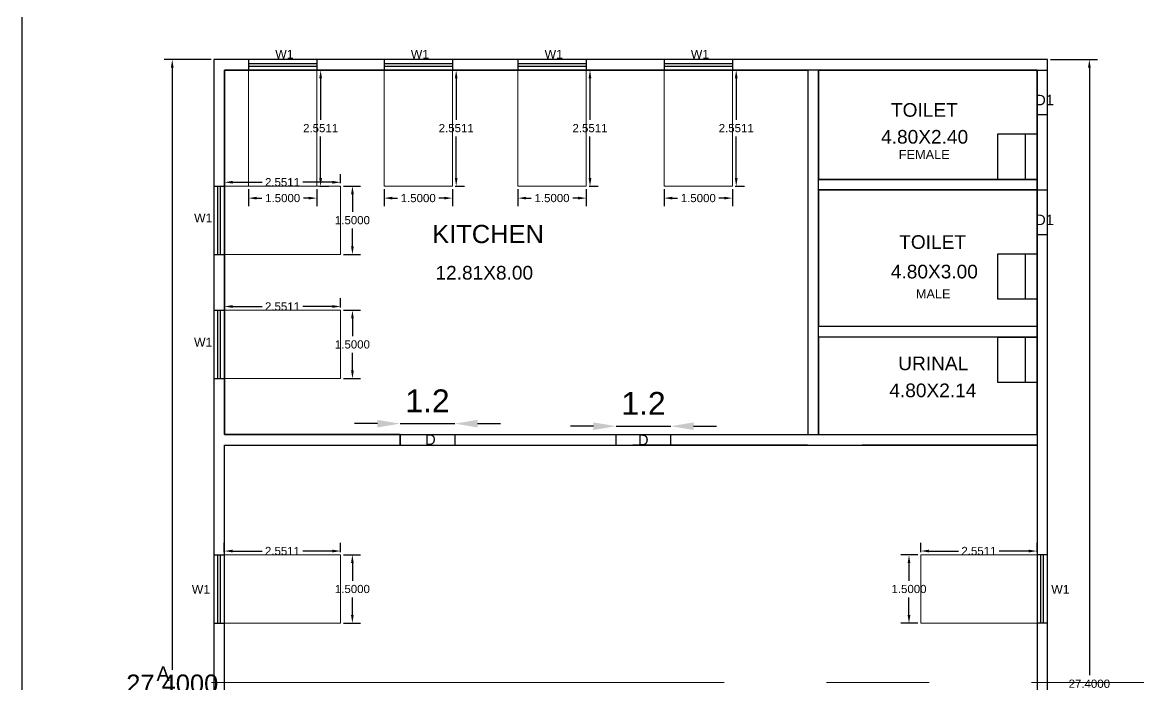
# Model space of a CAD drawing. Header units: metres. Extents: x 0 to 298, y 0 to 242.
# Drawn here: x 78.66 to 103.17, y 197.43 to 211.97 of the extents above; entities that cross this region are included whole.
import ezdxf
from ezdxf.enums import TextEntityAlignment as Align

# ---------------------------------------------------------------- set-up
doc = ezdxf.new("R2010")
doc.units = ezdxf.units.M
doc.linetypes.add('CENTER', pattern=[2, 1.25, -0.25, 0.25, -0.25])
for name, color, linetype in [('BLK_1_FLR_0_BLT_UP_AREA', 1, 'Continuous'), ('BLK_1_FLR_0_CARPET_AREA', 10, 'Continuous'), ('BLK_1_FLR_0_EXIT_WIDTH_DOOR', 2, 'Continuous'), ('BLK_1_FLR_0_REGULAR_ROOM_1', 117, 'Continuous'), ('BLK_1_FLR_0_REGULAR_ROOM_2', 117, 'Continuous'), ('BLK_1_FLR_0_WASH', 223, 'Continuous'), ('BLK_1_FLR_0_WATER_CLOSET', 1, 'Continuous')]:
    doc.layers.add(name, color=color, linetype=linetype)
for name, color, linetype, lineweight in [('BLK_1_FLR_0_ROOM_1_LIGHT_VENTILATION_1', 7, 'Continuous', 0), ('BLK_1_FLR_0_ROOM_2_LIGHT_VENTILATION_1', 7, 'Continuous', 0), ('BLK_1_FLR_0_URINAL', 7, 'Continuous', 0)]:
    doc.layers.add(name, color=color, linetype=linetype, lineweight=lineweight)
doc.styles.add('ai', font='arial.ttf')
doc.styles.get("Standard").update_dxf_attribs({"font": 'arial.ttf', "height": 0.5})
doc.styles.add('style1', font='BKANT.TTF', dxfattribs={"height": 1})
doc.dimstyles.new('ISO-25', dxfattribs={"dimtxt": 2.5, "dimasz": 2.5, "dimexe": 1.25, "dimexo": 0.625, "dimtad": 1, "dimtxsty": 'Standard', "dimcen": 2.5, "dimadec": 0, "dimazin": 0, "dimtfac": 1, "dimtmove": 0, "dimatfit": 3, "dimfxl": 0, "dimarcsym": 0})
doc.dimstyles.get("Standard").update_dxf_attribs({"dimtxt": 0.18, "dimasz": 0.18, "dimexe": 0.18, "dimexo": 0.0625, "dimgap": 0.09, "dimtad": 0, "dimtih": 1, "dimtoh": 1, "dimdec": 4, "dimzin": 0, "dimdsep": 46, "dimtxsty": 'Standard', "dimcen": 0.09, "dimadec": 0, "dimazin": 0, "dimtfac": 1, "dimtdec": 4, "dimtofl": 0, "dimtmove": 0, "dimatfit": 3, "dimfxl": 0, "dimtolj": 1, "dimtzin": 0, "dimarcsym": 0})

# ---------------------------------------------------------------- blocks, each defined once
blk = doc.blocks.new('*D49')
at = {"color": 0, "lineweight": -2, "ltscale": 25}
for p, q in [((82.806, 211.151), (81.775, 211.151)), ((81.955, 210.971), (81.955, 197.755)), ((81.955, 183.931), (81.955, 197.147)), ((82.806, 183.751), (81.775, 183.751))]:
    blk.add_line(p, q, dxfattribs=at)
at = {"color": 0, "ltscale": 25}
for points in [[(81.925, 210.971), (81.985, 210.971), (81.955, 211.151)], [(81.925, 183.931), (81.985, 183.931), (81.955, 183.751)]]:
    blk.add_solid(points, dxfattribs=at)
at = {"layer": 'DEFPOINTS', "color": 0, "ltscale": 25}
for p in [(81.955, 211.151), (82.868, 211.151), (82.868, 183.751)]:
    blk.add_point(p, dxfattribs=at)
at = {"color": 0, "ltscale": 25, "insert": (81.955, 197.451), "char_height": 0.4, "attachment_point": 5}
blk.add_mtext('\\A1;27.4000', dxfattribs=at)
blk = doc.blocks.new('*D52')
at = {"color": 0, "lineweight": -2, "ltscale": 25}
for p, q in [((101.231, 211.151), (102.267, 211.151)), ((102.087, 210.971), (102.087, 197.643)), ((102.087, 183.931), (102.087, 197.259)), ((101.231, 183.751), (102.267, 183.751))]:
    blk.add_line(p, q, dxfattribs=at)
at = {"color": 0, "ltscale": 25}
for points in [[(102.057, 210.971), (102.117, 210.971), (102.087, 211.151)], [(102.057, 183.931), (102.117, 183.931), (102.087, 183.751)]]:
    blk.add_solid(points, dxfattribs=at)
at = {"layer": 'DEFPOINTS', "color": 0, "ltscale": 25}
for p in [(101.168, 211.151), (102.087, 211.151), (101.168, 183.751)]:
    blk.add_point(p, dxfattribs=at)
at = {"color": 0, "ltscale": 25, "insert": (102.087, 197.451), "char_height": 0.18, "attachment_point": 5}
blk.add_mtext('\\A1;27.4000', dxfattribs=at)
blk = doc.blocks.new('*D68')
at = {"layer": 'BLK_1_FLR_0_ROOM_1_LIGHT_VENTILATION_1', "color": 0, "lineweight": -2, "ltscale": 25}
for p, q in [((83.099, 205.71), (83.099, 205.911)), ((85.65, 205.71), (85.65, 205.911)), ((83.279, 205.731), (83.927, 205.731)), ((85.47, 205.731), (84.823, 205.731))]:
    blk.add_line(p, q, dxfattribs=at)
at = {"layer": 'BLK_1_FLR_0_ROOM_1_LIGHT_VENTILATION_1', "color": 0, "ltscale": 25}
for points in [[(83.279, 205.761), (83.279, 205.701), (83.099, 205.731)], [(85.47, 205.761), (85.47, 205.701), (85.65, 205.731)]]:
    blk.add_solid(points, dxfattribs=at)
at = {"layer": 'DEFPOINTS', "color": 0, "ltscale": 25}
for p in [(83.099, 205.648), (85.65, 205.731), (85.65, 205.648)]:
    blk.add_point(p, dxfattribs=at)
at = {"layer": 'BLK_1_FLR_0_ROOM_1_LIGHT_VENTILATION_1', "color": 0, "ltscale": 25, "insert": (84.375, 205.731), "char_height": 0.18, "attachment_point": 5}
blk.add_mtext('\\A1;2.5511', dxfattribs=at)
blk = doc.blocks.new('*D69')
at = {"layer": 'BLK_1_FLR_0_ROOM_1_LIGHT_VENTILATION_1', "color": 0, "lineweight": -2, "ltscale": 25}
for p, q in [((85.713, 205.648), (86.09, 205.648)), ((85.91, 205.468), (85.91, 205.08)), ((85.91, 204.328), (85.91, 204.716)), ((85.713, 204.148), (86.09, 204.148))]:
    blk.add_line(p, q, dxfattribs=at)
at = {"layer": 'BLK_1_FLR_0_ROOM_1_LIGHT_VENTILATION_1', "color": 0, "ltscale": 25}
for points in [[(85.88, 205.468), (85.94, 205.468), (85.91, 205.648)], [(85.88, 204.328), (85.94, 204.328), (85.91, 204.148)]]:
    blk.add_solid(points, dxfattribs=at)
at = {"layer": 'DEFPOINTS', "color": 0, "ltscale": 25}
for p in [(85.65, 205.648), (85.65, 204.148), (85.91, 204.148)]:
    blk.add_point(p, dxfattribs=at)
at = {"layer": 'BLK_1_FLR_0_ROOM_1_LIGHT_VENTILATION_1', "color": 0, "ltscale": 25, "insert": (85.91, 204.898), "char_height": 0.18, "attachment_point": 5}
blk.add_mtext('\\A1;1.5000', dxfattribs=at)
blk = doc.blocks.new('*D70')
at = {"layer": 'BLK_1_FLR_0_ROOM_1_LIGHT_VENTILATION_1', "color": 0, "lineweight": -2, "ltscale": 25}
for p, q in [((83.1, 208.437), (83.1, 208.638)), ((85.651, 208.437), (85.651, 208.638)), ((83.28, 208.458), (83.928, 208.458)), ((85.471, 208.458), (84.823, 208.458))]:
    blk.add_line(p, q, dxfattribs=at)
at = {"layer": 'BLK_1_FLR_0_ROOM_1_LIGHT_VENTILATION_1', "color": 0, "ltscale": 25}
for points in [[(83.28, 208.488), (83.28, 208.428), (83.1, 208.458)], [(85.471, 208.488), (85.471, 208.428), (85.651, 208.458)]]:
    blk.add_solid(points, dxfattribs=at)
at = {"layer": 'DEFPOINTS', "color": 0, "ltscale": 25}
for p in [(83.1, 208.375), (85.651, 208.458), (85.651, 208.375)]:
    blk.add_point(p, dxfattribs=at)
at = {"layer": 'BLK_1_FLR_0_ROOM_1_LIGHT_VENTILATION_1', "color": 0, "ltscale": 25, "insert": (84.375, 208.458), "char_height": 0.18, "attachment_point": 5}
blk.add_mtext('\\A1;2.5511', dxfattribs=at)
blk = doc.blocks.new('*D71')
at = {"layer": 'BLK_1_FLR_0_ROOM_1_LIGHT_VENTILATION_1', "color": 0, "lineweight": -2, "ltscale": 25}
for p, q in [((85.714, 208.375), (86.09, 208.375)), ((85.91, 208.195), (85.91, 207.807)), ((85.91, 207.055), (85.91, 207.443)), ((85.714, 206.875), (86.09, 206.875))]:
    blk.add_line(p, q, dxfattribs=at)
at = {"layer": 'BLK_1_FLR_0_ROOM_1_LIGHT_VENTILATION_1', "color": 0, "ltscale": 25}
for points in [[(85.88, 208.195), (85.94, 208.195), (85.91, 208.375)], [(85.88, 207.055), (85.94, 207.055), (85.91, 206.875)]]:
    blk.add_solid(points, dxfattribs=at)
at = {"layer": 'DEFPOINTS', "color": 0, "ltscale": 25}
for p in [(85.651, 208.375), (85.651, 206.875), (85.91, 206.875)]:
    blk.add_point(p, dxfattribs=at)
at = {"layer": 'BLK_1_FLR_0_ROOM_1_LIGHT_VENTILATION_1', "color": 0, "ltscale": 25, "insert": (85.91, 207.625), "char_height": 0.18, "attachment_point": 5}
blk.add_mtext('\\A1;1.5000', dxfattribs=at)
blk = doc.blocks.new('*D72')
at = {"layer": 'BLK_1_FLR_0_ROOM_1_LIGHT_VENTILATION_1', "color": 0, "lineweight": -2, "ltscale": 25}
for p, q in [((85.191, 210.92), (85.392, 210.92)), ((85.212, 210.74), (85.212, 209.827)), ((85.212, 208.549), (85.212, 209.463)), ((85.191, 208.369), (85.392, 208.369))]:
    blk.add_line(p, q, dxfattribs=at)
at = {"layer": 'BLK_1_FLR_0_ROOM_1_LIGHT_VENTILATION_1', "color": 0, "ltscale": 25}
for points in [[(85.182, 210.74), (85.242, 210.74), (85.212, 210.92)], [(85.182, 208.549), (85.242, 208.549), (85.212, 208.369)]]:
    blk.add_solid(points, dxfattribs=at)
at = {"layer": 'DEFPOINTS', "color": 0, "ltscale": 25}
for p in [(85.129, 210.92), (85.129, 208.369), (85.212, 208.369)]:
    blk.add_point(p, dxfattribs=at)
at = {"layer": 'BLK_1_FLR_0_ROOM_1_LIGHT_VENTILATION_1', "color": 0, "ltscale": 25, "insert": (85.212, 209.645), "char_height": 0.18, "attachment_point": 5}
blk.add_mtext('\\A1;2.5511', dxfattribs=at)
blk = doc.blocks.new('*D73')
at = {"layer": 'BLK_1_FLR_0_ROOM_1_LIGHT_VENTILATION_1', "color": 0, "lineweight": -2, "ltscale": 25}
for p, q in [((83.629, 208.307), (83.629, 207.93)), ((85.129, 208.307), (85.129, 207.93)), ((83.809, 208.11), (83.924, 208.11)), ((84.949, 208.11), (84.834, 208.11))]:
    blk.add_line(p, q, dxfattribs=at)
at = {"layer": 'BLK_1_FLR_0_ROOM_1_LIGHT_VENTILATION_1', "color": 0, "ltscale": 25}
for points in [[(83.809, 208.14), (83.809, 208.08), (83.629, 208.11)], [(84.949, 208.14), (84.949, 208.08), (85.129, 208.11)]]:
    blk.add_solid(points, dxfattribs=at)
at = {"layer": 'DEFPOINTS', "color": 0, "ltscale": 25}
for p in [(83.629, 208.369), (85.129, 208.369), (83.629, 208.11)]:
    blk.add_point(p, dxfattribs=at)
at = {"layer": 'BLK_1_FLR_0_ROOM_1_LIGHT_VENTILATION_1', "color": 0, "ltscale": 25, "insert": (84.379, 208.11), "char_height": 0.18, "attachment_point": 5}
blk.add_mtext('\\A1;1.5000', dxfattribs=at)
blk = doc.blocks.new('*D74')
at = {"layer": 'BLK_1_FLR_0_ROOM_1_LIGHT_VENTILATION_1', "color": 0, "lineweight": -2, "ltscale": 25}
for p, q in [((88.167, 210.92), (88.368, 210.92)), ((88.188, 210.74), (88.188, 209.827)), ((88.188, 208.549), (88.188, 209.463)), ((88.167, 208.369), (88.368, 208.369))]:
    blk.add_line(p, q, dxfattribs=at)
at = {"layer": 'BLK_1_FLR_0_ROOM_1_LIGHT_VENTILATION_1', "color": 0, "ltscale": 25}
for points in [[(88.158, 210.74), (88.218, 210.74), (88.188, 210.92)], [(88.158, 208.549), (88.218, 208.549), (88.188, 208.369)]]:
    blk.add_solid(points, dxfattribs=at)
at = {"layer": 'DEFPOINTS', "color": 0, "ltscale": 25}
for p in [(88.104, 210.92), (88.104, 208.369), (88.188, 208.369)]:
    blk.add_point(p, dxfattribs=at)
at = {"layer": 'BLK_1_FLR_0_ROOM_1_LIGHT_VENTILATION_1', "color": 0, "ltscale": 25, "insert": (88.188, 209.645), "char_height": 0.18, "attachment_point": 5}
blk.add_mtext('\\A1;2.5511', dxfattribs=at)
blk = doc.blocks.new('*D75')
at = {"layer": 'BLK_1_FLR_0_ROOM_1_LIGHT_VENTILATION_1', "color": 0, "lineweight": -2, "ltscale": 25}
for p, q in [((86.604, 208.307), (86.604, 207.93)), ((88.104, 208.307), (88.104, 207.93)), ((86.784, 208.11), (86.9, 208.11)), ((87.924, 208.11), (87.809, 208.11))]:
    blk.add_line(p, q, dxfattribs=at)
at = {"layer": 'BLK_1_FLR_0_ROOM_1_LIGHT_VENTILATION_1', "color": 0, "ltscale": 25}
for points in [[(86.784, 208.14), (86.784, 208.08), (86.604, 208.11)], [(87.924, 208.14), (87.924, 208.08), (88.104, 208.11)]]:
    blk.add_solid(points, dxfattribs=at)
at = {"layer": 'DEFPOINTS', "color": 0, "ltscale": 25}
for p in [(86.604, 208.369), (88.104, 208.369), (86.604, 208.11)]:
    blk.add_point(p, dxfattribs=at)
at = {"layer": 'BLK_1_FLR_0_ROOM_1_LIGHT_VENTILATION_1', "color": 0, "ltscale": 25, "insert": (87.354, 208.11), "char_height": 0.18, "attachment_point": 5}
blk.add_mtext('\\A1;1.5000', dxfattribs=at)
blk = doc.blocks.new('*D76')
at = {"layer": 'BLK_1_FLR_0_ROOM_1_LIGHT_VENTILATION_1', "color": 0, "lineweight": -2, "ltscale": 25}
for p, q in [((91.104, 210.92), (91.305, 210.92)), ((91.125, 210.74), (91.125, 209.827)), ((91.125, 208.549), (91.125, 209.463)), ((91.104, 208.369), (91.305, 208.369))]:
    blk.add_line(p, q, dxfattribs=at)
at = {"layer": 'BLK_1_FLR_0_ROOM_1_LIGHT_VENTILATION_1', "color": 0, "ltscale": 25}
for points in [[(91.095, 210.74), (91.155, 210.74), (91.125, 210.92)], [(91.095, 208.549), (91.155, 208.549), (91.125, 208.369)]]:
    blk.add_solid(points, dxfattribs=at)
at = {"layer": 'DEFPOINTS', "color": 0, "ltscale": 25}
for p in [(91.042, 210.92), (91.042, 208.369), (91.125, 208.369)]:
    blk.add_point(p, dxfattribs=at)
at = {"layer": 'BLK_1_FLR_0_ROOM_1_LIGHT_VENTILATION_1', "color": 0, "ltscale": 25, "insert": (91.125, 209.645), "char_height": 0.18, "attachment_point": 5}
blk.add_mtext('\\A1;2.5511', dxfattribs=at)
blk = doc.blocks.new('*D77')
at = {"layer": 'BLK_1_FLR_0_ROOM_1_LIGHT_VENTILATION_1', "color": 0, "lineweight": -2, "ltscale": 25}
for p, q in [((89.542, 208.307), (89.542, 207.93)), ((91.042, 208.307), (91.042, 207.93)), ((89.722, 208.11), (89.837, 208.11)), ((90.862, 208.11), (90.747, 208.11))]:
    blk.add_line(p, q, dxfattribs=at)
at = {"layer": 'BLK_1_FLR_0_ROOM_1_LIGHT_VENTILATION_1', "color": 0, "ltscale": 25}
for points in [[(89.722, 208.14), (89.722, 208.08), (89.542, 208.11)], [(90.862, 208.14), (90.862, 208.08), (91.042, 208.11)]]:
    blk.add_solid(points, dxfattribs=at)
at = {"layer": 'DEFPOINTS', "color": 0, "ltscale": 25}
for p in [(89.542, 208.369), (91.042, 208.369), (89.542, 208.11)]:
    blk.add_point(p, dxfattribs=at)
at = {"layer": 'BLK_1_FLR_0_ROOM_1_LIGHT_VENTILATION_1', "color": 0, "ltscale": 25, "insert": (90.292, 208.11), "char_height": 0.18, "attachment_point": 5}
blk.add_mtext('\\A1;1.5000', dxfattribs=at)
blk = doc.blocks.new('*D78')
at = {"layer": 'BLK_1_FLR_0_ROOM_1_LIGHT_VENTILATION_1', "color": 0, "lineweight": -2, "ltscale": 25}
for p, q in [((94.314, 210.92), (94.515, 210.92)), ((94.335, 210.74), (94.335, 209.827)), ((94.335, 208.549), (94.335, 209.463)), ((94.314, 208.369), (94.515, 208.369))]:
    blk.add_line(p, q, dxfattribs=at)
at = {"layer": 'BLK_1_FLR_0_ROOM_1_LIGHT_VENTILATION_1', "color": 0, "ltscale": 25}
for points in [[(94.305, 210.74), (94.365, 210.74), (94.335, 210.92)], [(94.305, 208.549), (94.365, 208.549), (94.335, 208.369)]]:
    blk.add_solid(points, dxfattribs=at)
at = {"layer": 'DEFPOINTS', "color": 0, "ltscale": 25}
for p in [(94.252, 210.92), (94.252, 208.369), (94.335, 208.369)]:
    blk.add_point(p, dxfattribs=at)
at = {"layer": 'BLK_1_FLR_0_ROOM_1_LIGHT_VENTILATION_1', "color": 0, "ltscale": 25, "insert": (94.335, 209.645), "char_height": 0.18, "attachment_point": 5}
blk.add_mtext('\\A1;2.5511', dxfattribs=at)
blk = doc.blocks.new('*D79')
at = {"layer": 'BLK_1_FLR_0_ROOM_1_LIGHT_VENTILATION_1', "color": 0, "lineweight": -2, "ltscale": 25}
for p, q in [((92.752, 208.307), (92.752, 207.93)), ((94.252, 208.307), (94.252, 207.93)), ((92.932, 208.11), (93.047, 208.11)), ((94.072, 208.11), (93.957, 208.11))]:
    blk.add_line(p, q, dxfattribs=at)
at = {"layer": 'BLK_1_FLR_0_ROOM_1_LIGHT_VENTILATION_1', "color": 0, "ltscale": 25}
for points in [[(92.932, 208.14), (92.932, 208.08), (92.752, 208.11)], [(94.072, 208.14), (94.072, 208.08), (94.252, 208.11)]]:
    blk.add_solid(points, dxfattribs=at)
at = {"layer": 'DEFPOINTS', "color": 0, "ltscale": 25}
for p in [(92.752, 208.369), (94.252, 208.369), (92.752, 208.11)]:
    blk.add_point(p, dxfattribs=at)
at = {"layer": 'BLK_1_FLR_0_ROOM_1_LIGHT_VENTILATION_1', "color": 0, "ltscale": 25, "insert": (93.502, 208.11), "char_height": 0.18, "attachment_point": 5}
blk.add_mtext('\\A1;1.5000', dxfattribs=at)
blk = doc.blocks.new('*D80')
at = {"layer": 'BLK_1_FLR_0_ROOM_2_LIGHT_VENTILATION_1', "color": 0, "lineweight": -2, "ltscale": 25}
for p, q in [((83.098, 200.343), (83.098, 200.544)), ((85.65, 200.343), (85.65, 200.544)), ((83.278, 200.364), (83.926, 200.364)), ((85.47, 200.364), (84.822, 200.364))]:
    blk.add_line(p, q, dxfattribs=at)
at = {"layer": 'BLK_1_FLR_0_ROOM_2_LIGHT_VENTILATION_1', "color": 0, "ltscale": 25}
for points in [[(83.278, 200.394), (83.278, 200.334), (83.098, 200.364)], [(85.47, 200.394), (85.47, 200.334), (85.65, 200.364)]]:
    blk.add_solid(points, dxfattribs=at)
at = {"layer": 'DEFPOINTS', "color": 0, "ltscale": 25}
for p in [(83.098, 200.28), (85.65, 200.364), (85.65, 200.28)]:
    blk.add_point(p, dxfattribs=at)
at = {"layer": 'BLK_1_FLR_0_ROOM_2_LIGHT_VENTILATION_1', "color": 0, "ltscale": 25, "insert": (84.374, 200.364), "char_height": 0.18, "attachment_point": 5}
blk.add_mtext('\\A1;2.5511', dxfattribs=at)
blk = doc.blocks.new('*D81')
at = {"layer": 'BLK_1_FLR_0_ROOM_2_LIGHT_VENTILATION_1', "color": 0, "lineweight": -2, "ltscale": 25}
for p, q in [((85.712, 200.28), (86.089, 200.28)), ((85.909, 200.1), (85.909, 199.712)), ((85.909, 198.96), (85.909, 199.348)), ((85.712, 198.78), (86.089, 198.78))]:
    blk.add_line(p, q, dxfattribs=at)
at = {"layer": 'BLK_1_FLR_0_ROOM_2_LIGHT_VENTILATION_1', "color": 0, "ltscale": 25}
for points in [[(85.879, 200.1), (85.939, 200.1), (85.909, 200.28)], [(85.879, 198.96), (85.939, 198.96), (85.909, 198.78)]]:
    blk.add_solid(points, dxfattribs=at)
at = {"layer": 'DEFPOINTS', "color": 0, "ltscale": 25}
for p in [(85.65, 200.28), (85.65, 198.78), (85.909, 198.78)]:
    blk.add_point(p, dxfattribs=at)
at = {"layer": 'BLK_1_FLR_0_ROOM_2_LIGHT_VENTILATION_1', "color": 0, "ltscale": 25, "insert": (85.909, 199.53), "char_height": 0.18, "attachment_point": 5}
blk.add_mtext('\\A1;1.5000', dxfattribs=at)
blk = doc.blocks.new('*D88')
at = {"layer": 'BLK_1_FLR_0_ROOM_2_LIGHT_VENTILATION_1', "color": 0, "lineweight": -2, "ltscale": 25}
for p, q in [((98.387, 200.343), (98.387, 200.544)), ((100.938, 200.343), (100.938, 200.544)), ((98.567, 200.364), (99.215, 200.364)), ((100.758, 200.364), (100.111, 200.364))]:
    blk.add_line(p, q, dxfattribs=at)
at = {"layer": 'BLK_1_FLR_0_ROOM_2_LIGHT_VENTILATION_1', "color": 0, "ltscale": 25}
for points in [[(98.567, 200.394), (98.567, 200.334), (98.387, 200.364)], [(100.758, 200.394), (100.758, 200.334), (100.938, 200.364)]]:
    blk.add_solid(points, dxfattribs=at)
at = {"layer": 'DEFPOINTS', "color": 0, "ltscale": 25}
for p in [(98.387, 200.364), (98.387, 200.28), (100.938, 200.28)]:
    blk.add_point(p, dxfattribs=at)
at = {"layer": 'BLK_1_FLR_0_ROOM_2_LIGHT_VENTILATION_1', "color": 0, "ltscale": 25, "insert": (99.663, 200.364), "char_height": 0.18, "attachment_point": 5}
blk.add_mtext('\\A1;2.5511', dxfattribs=at)
blk = doc.blocks.new('*D89')
at = {"layer": 'BLK_1_FLR_0_ROOM_2_LIGHT_VENTILATION_1', "color": 0, "lineweight": -2, "ltscale": 25}
for p, q in [((98.325, 200.28), (97.948, 200.28)), ((98.128, 200.1), (98.128, 199.712)), ((98.128, 198.96), (98.128, 199.348)), ((98.325, 198.78), (97.948, 198.78))]:
    blk.add_line(p, q, dxfattribs=at)
at = {"layer": 'BLK_1_FLR_0_ROOM_2_LIGHT_VENTILATION_1', "color": 0, "ltscale": 25}
for points in [[(98.098, 200.1), (98.158, 200.1), (98.128, 200.28)], [(98.098, 198.96), (98.158, 198.96), (98.128, 198.78)]]:
    blk.add_solid(points, dxfattribs=at)
at = {"layer": 'DEFPOINTS', "color": 0, "ltscale": 25}
for p in [(98.387, 200.28), (98.128, 198.78), (98.387, 198.78)]:
    blk.add_point(p, dxfattribs=at)
at = {"layer": 'BLK_1_FLR_0_ROOM_2_LIGHT_VENTILATION_1', "color": 0, "ltscale": 25, "insert": (98.128, 199.53), "char_height": 0.18, "attachment_point": 5}
blk.add_mtext('\\A1;1.5000', dxfattribs=at)
blk = doc.blocks.new('*D139')
at = {"layer": 'BLK_1_FLR_0_EXIT_WIDTH_DOOR', "color": 2, "lineweight": -2}
for p, q in [((86.458, 203.16), (85.958, 203.16)), ((86.958, 203.16), (88.158, 203.16)), ((88.658, 203.16), (89.158, 203.16))]:
    blk.add_line(p, q, dxfattribs=at)
at = {"layer": 'BLK_1_FLR_0_EXIT_WIDTH_DOOR', "color": 2}
for points in [[(86.458, 203.244), (86.458, 203.077), (86.958, 203.16)], [(88.658, 203.244), (88.658, 203.077), (88.158, 203.16)]]:
    blk.add_solid(points, dxfattribs=at)
at = {"layer": 'DEFPOINTS', "color": 0}
for p in [(88.158, 203.16), (86.958, 202.921), (88.158, 202.921)]:
    blk.add_point(p, dxfattribs=at)
at = {"layer": 'BLK_1_FLR_0_EXIT_WIDTH_DOOR', "color": 2, "insert": (87.558, 203.661), "char_height": 0.5, "attachment_point": 5}
blk.add_mtext('1.2', dxfattribs=at)
blk = doc.blocks.new('*D140')
at = {"layer": 'BLK_1_FLR_0_EXIT_WIDTH_DOOR', "color": 2, "lineweight": -2}
for p, q in [((91.2, 203.104), (90.7, 203.104)), ((91.7, 203.104), (92.9, 203.104)), ((93.4, 203.104), (93.9, 203.104))]:
    blk.add_line(p, q, dxfattribs=at)
at = {"layer": 'BLK_1_FLR_0_EXIT_WIDTH_DOOR', "color": 2}
for points in [[(91.2, 203.187), (91.2, 203.02), (91.7, 203.104)], [(93.4, 203.187), (93.4, 203.02), (92.9, 203.104)]]:
    blk.add_solid(points, dxfattribs=at)
at = {"layer": 'DEFPOINTS', "color": 0}
for p in [(91.7, 202.921), (92.9, 203.104), (92.9, 202.921)]:
    blk.add_point(p, dxfattribs=at)
at = {"layer": 'BLK_1_FLR_0_EXIT_WIDTH_DOOR', "color": 2, "insert": (92.3, 203.605), "char_height": 0.5, "attachment_point": 5}
blk.add_mtext('1.2', dxfattribs=at)

msp = doc.modelspace()

# ---------------------------------------------------------------- linework, layer by layer
for p, q in [((78.66366, 176.03468), (78.66366, 232.92204)), ((83.62879, 211.15112), (83.62879, 210.92112)), ((83.62879, 211.06167), (85.12879, 211.06167)), ((83.62879, 211.00468), (85.12879, 211.00468)), ((85.12879, 211.15041), (85.12879, 210.92041)), ((86.60444, 211.15112), (86.60444, 210.92112)), ((86.60444, 211.06167), (88.10444, 211.06167)), ((86.60444, 211.00468), (88.10444, 211.00468)), ((88.10444, 211.15041), (88.10444, 210.92041)), ((89.54198, 211.15112), (89.54198, 210.92112)), ((89.54198, 211.06167), (91.04198, 211.06167)), ((89.54198, 211.00468), (91.04198, 211.00468)), ((91.04198, 211.15041), (91.04198, 210.92041)), ((92.75165, 211.15112), (92.75165, 210.92112)), ((92.75165, 211.06167), (94.25165, 211.06167)), ((92.75165, 211.00468), (94.25165, 211.00468)), ((94.25165, 211.15041), (94.25165, 210.92041)), ((82.86991, 208.37484), (83.09991, 208.37484)), ((82.95865, 206.87484), (82.95865, 208.37484)), ((83.01564, 206.87484), (83.01564, 208.37484)), ((82.8692, 206.87484), (83.0992, 206.87484)), ((82.8692, 205.64798), (83.0992, 205.64798)), ((82.95793, 204.14798), (82.95793, 205.64798)), ((83.01492, 204.14798), (83.01492, 205.64798)), ((82.86848, 204.14798), (83.09848, 204.14798)), ((82.86848, 200.28037), (83.09848, 200.28037)), ((82.86848, 200.28037), (83.09848, 200.28037)), ((82.95793, 198.78037), (82.95793, 200.28037)), ((82.95793, 198.78037), (82.95793, 200.28037)), ((83.01492, 198.78037), (83.01492, 200.28037)), ((83.01492, 198.78037), (83.01492, 200.28037)), ((101.16848, 200.28037), (100.93848, 200.28037)), ((101.16848, 200.28037), (100.93848, 200.28037)), ((101.02204, 198.78037), (101.02204, 200.28037)), ((101.02204, 198.78037), (101.02204, 200.28037)), ((101.07903, 198.78037), (101.07903, 200.28037)), ((101.07903, 198.78037), (101.07903, 200.28037)), ((82.86848, 198.78037), (83.09848, 198.78037)), ((82.86848, 198.78037), (83.09848, 198.78037)), ((101.16848, 198.78037), (100.93848, 198.78037)), ((101.16848, 198.78037), (100.93848, 198.78037))]:
    msp.add_line(p, q)
at = {"color": 1, "ltscale": 25}
for p, q in [((95.90848, 210.92112), (95.90848, 208.52112)), ((96.13848, 210.92112), (96.13848, 208.52112)), ((95.90848, 208.52112), (95.90848, 208.29112)), ((100.93848, 208.52112), (96.13848, 208.52112)), ((95.90848, 208.29112), (95.90848, 205.06112)), ((100.93848, 208.29112), (96.13848, 208.29112)), ((96.13848, 208.27436), (96.13848, 205.29112)), ((100.93848, 205.29112), (96.13848, 205.29112)), ((95.90848, 205.06112), (95.90848, 202.92112)), ((100.93848, 205.06112), (96.13848, 205.06112)), ((96.13848, 205.06112), (96.13848, 202.92112)), ((83.09848, 202.92112), (86.95848, 202.92112)), ((86.95848, 202.92112), (86.95848, 202.69112)), ((88.15848, 202.92112), (95.90222, 202.92112)), ((88.15848, 202.92112), (88.15848, 202.69112)), ((91.69978, 202.69112), (91.69978, 202.92112)), ((92.89978, 202.69112), (92.89978, 202.92112)), ((97.10222, 202.92112), (100.93848, 202.92112)), ((83.09848, 202.69112), (86.95848, 202.69112)), ((88.15848, 202.69112), (95.90222, 202.69112)), ((92.01848, 202.69112), (95.90222, 202.69112)), ((95.90222, 202.69112), (92.06596, 202.69112)), ((100.93848, 202.69112), (97.10222, 202.69112))]:
    msp.add_line(p, q, dxfattribs=at)
at = {"color": 81}
for p, q in [((100.93848, 210.92112), (101.16848, 210.92112)), ((100.93848, 209.9436), (101.16848, 209.9436)), ((100.93848, 208.29112), (101.16848, 208.29112)), ((100.93848, 207.3136), (101.16848, 207.3136))]:
    msp.add_line(p, q, dxfattribs=at)
at = {"color": 0, "ltscale": 25}
for p, q in [((96.13848, 208.29112), (96.13848, 208.29112)), ((97.10222, 202.69112), (100.93848, 202.69112)), ((97.10222, 202.69112), (100.93848, 202.69112))]:
    msp.add_line(p, q, dxfattribs=at)
at = {"linetype": 'CENTER', "lineweight": 0, "ltscale": 9}
msp.add_line((112.06984, 197.48168), (81.1082, 197.48168), dxfattribs=at)
at = {"layer": 'BLK_1_FLR_0_BLT_UP_AREA', "color": 8}
msp.add_lwpolyline([(101.16848, 183.75112), (101.16848, 211.15112), (82.86848, 211.15112), (82.86848, 183.75112)], close=True, dxfattribs=at)
at = {"layer": 'BLK_1_FLR_0_CARPET_AREA', "color": 8, "ltscale": 25}
msp.add_lwpolyline([(83.09848, 183.98112), (83.09848, 188.16112), (90.81848, 188.16112), (90.81848, 188.39112), (83.09848, 188.39112), (83.09848, 202.69112), (86.95848, 202.69112), (86.95848, 202.92112), (83.09848, 202.92112), (83.09848, 210.92112), (95.90848, 210.92112), (95.90848, 202.92112), (96.13848, 202.92112), (96.13848, 205.06112), (96.13848, 210.92112), (100.93848, 210.92112), (100.93848, 188.39112), (93.21848, 188.39112), (93.21848, 188.16112), (100.93848, 188.16112), (100.93848, 183.98112)], close=True, dxfattribs=at)
at = {"layer": 'BLK_1_FLR_0_REGULAR_ROOM_1', "color": 4, "ltscale": 25}
msp.add_lwpolyline([(83.09848, 202.92112), (100.93848, 202.92112), (100.93848, 210.92112), (83.09848, 210.92112)], close=True, dxfattribs=at)
at = {"layer": 'BLK_1_FLR_0_REGULAR_ROOM_2', "color": 2}
msp.add_lwpolyline([(83.09848, 202.69112), (100.93848, 202.69112), (100.93848, 188.39112), (83.09848, 188.39112)], close=True, dxfattribs=at)
at = {"layer": 'BLK_1_FLR_0_ROOM_1_LIGHT_VENTILATION_1', "color": 232, "ltscale": 25}
for points in [[(85.12879, 210.92041), (85.12879, 208.36931), (83.62879, 208.36931), (83.62879, 210.92041)], [(88.10444, 210.92041), (88.10444, 208.36931), (86.60444, 208.36931), (86.60444, 210.92041)], [(91.04198, 210.92041), (91.04198, 208.36931), (89.54198, 208.36931), (89.54198, 210.92041)], [(94.25165, 210.92041), (94.25165, 208.36931), (92.75165, 208.36931), (92.75165, 210.92041)], [(83.09991, 208.37484), (85.65101, 208.37484), (85.65101, 206.87484), (83.09991, 206.87484)], [(83.0992, 205.64798), (85.65029, 205.64798), (85.65029, 204.14798), (83.0992, 204.14798)]]:
    msp.add_lwpolyline(points, close=True, dxfattribs=at)
at = {"layer": 'BLK_1_FLR_0_ROOM_2_LIGHT_VENTILATION_1', "color": 232, "ltscale": 25}
for points in [[(83.09848, 200.28037), (85.64957, 200.28037), (85.64957, 198.78037), (83.09848, 198.78037)], [(100.93848, 200.28037), (98.38739, 200.28037), (98.38739, 198.78037), (100.93848, 198.78037)]]:
    msp.add_lwpolyline(points, close=True, dxfattribs=at)
at = {"layer": 'BLK_1_FLR_0_URINAL', "color": 235, "ltscale": 25}
msp.add_lwpolyline([(96.13848, 205.06112), (100.93848, 205.06112), (100.93848, 202.92112), (96.13848, 202.92112)], close=True, dxfattribs=at)
at = {"layer": 'BLK_1_FLR_0_WASH', "color": 60}
for points in [[(100.07652, 208.52112), (100.07652, 209.51894), (100.93848, 209.51894), (100.93848, 208.52112)], [(100.07652, 205.89112), (100.07652, 206.88894), (100.93848, 206.88894), (100.93848, 205.89112)], [(100.07652, 204.06331), (100.07652, 205.06112), (100.93848, 205.06112), (100.93848, 204.06331)]]:
    msp.add_lwpolyline(points, close=True, dxfattribs=at)
at = {"layer": 'BLK_1_FLR_0_WASH', "color": 55}
for points in [[(100.07652, 208.52112), (100.07652, 209.51894), (100.67466, 209.51894), (100.67466, 208.52112)], [(100.07652, 205.89112), (100.07652, 206.88894), (100.67466, 206.88894), (100.67466, 205.89112)], [(100.07652, 204.06331), (100.07652, 205.06112), (100.67466, 205.06112), (100.67466, 204.06331)]]:
    msp.add_lwpolyline(points, close=True, dxfattribs=at)
at = {"layer": 'BLK_1_FLR_0_WASH', "color": 56}
for points in [[(100.07652, 208.52112), (100.07652, 209.51894), (100.67466, 209.51894), (100.67466, 208.52112)], [(100.07652, 205.89112), (100.07652, 206.88894), (100.67466, 206.88894), (100.67466, 205.89112)], [(100.07652, 204.06331), (100.07652, 205.06112), (100.67466, 205.06112), (100.67466, 204.06331)]]:
    msp.add_lwpolyline(points, close=True, dxfattribs=at)
at = {"layer": 'BLK_1_FLR_0_WATER_CLOSET', "color": 2, "ltscale": 25}
msp.add_lwpolyline([(96.13848, 208.52112), (100.93848, 208.52112), (100.93848, 210.92112), (96.13848, 210.92112)], close=True, dxfattribs=at)
at = {"layer": 'BLK_1_FLR_0_WATER_CLOSET', "color": 1, "ltscale": 25}
msp.add_lwpolyline([(96.13848, 208.29112), (100.93848, 208.29112), (100.93848, 205.29112), (96.13848, 205.29112)], close=True, dxfattribs=at)

# ---------------------------------------------------------------- texts
at = {"style": 'ai'}
for s, height, p in [('W1', 0.191667, (84.41677, 211.26859)), ('W1', 0.191667, (87.39242, 211.26859)), ('W1', 0.191667, (90.32996, 211.26859)), ('W1', 0.191667, (93.53963, 211.26859)), ('TOILET', 0.3, (98.46531, 210.04513)), ('4.80X2.40', 0.3, (98.47163, 209.45556)), ('W1', 0.191667, (82.63467, 207.67481)), ('KITCHEN', 0.4, (88.88751, 207.32267)), ('TOILET', 0.3, (98.64625, 207.14674)), ('12.81X8.00', 0.3, (88.80442, 206.47191)), ('4.80X3.00', 0.3, (98.68462, 206.49774)), ('W1', 0.191667, (82.63395, 204.94795)), ('URINAL', 0.3, (98.66007, 204.48117)), ('4.80X2.14', 0.3, (98.65119, 203.89061)), ('W1', 0.191667, (82.58532, 199.52404)), ('W1', 0.191667, (101.45164, 199.52404))]:
    msp.add_text(s, height=height, dxfattribs=at).set_placement(p, align=Align.MIDDLE)
at = {"lineweight": 0, "style": 'style1'}
msp.add_text('A', height=0.31944, dxfattribs=at).set_placement((81.61244, 197.51471))
msp.add_text('A', height=0.31944, dxfattribs=at).set_placement((81.61244, 197.51471))
at = {"char_height": 0.23, "attachment_point": 1, "style": 'ai'}
for s, insert in [('{\\W8.72364;  }D1 ', (99.3405, 210.3773)), ('{\\W8.72364;  }D1 ', (99.3405, 207.7473)), ('{\\W9.10677;  }D ', (85.87938, 202.92487)), ('{\\W9.10677;  }D ', (90.55332, 202.91777))]:
    msp.add_mtext_dynamic_manual_height_columns(s, width=3.4419989, gutter_width=1, heights=[0], dxfattribs=dict(at, insert=insert))
at = {"layer": 'BLK_1_FLR_0_WATER_CLOSET', "color": 2, "insert": (97.90352, 209.16568), "char_height": 0.2, "width": 1.1120979, "attachment_point": 1, "style": 'ai'}
msp.add_mtext('FEMALE', dxfattribs=at)
at = {"layer": 'BLK_1_FLR_0_WATER_CLOSET', "color": 1, "insert": (98.27801, 206.10889), "char_height": 0.2, "width": 1.1231633, "attachment_point": 1, "style": 'ai'}
msp.add_mtext('MALE', dxfattribs=at)

# ---------------------------------------------------------------- dimensions: what is measured, and where the dimension line sits
at = {"color": 0, "ltscale": 25}
for p1, p2, distance, override, picture, middle in [((82.86848, 183.75112), (82.86848, 211.15112), 0.9139, {"dimtxt": 0.4, "dimgap": 0.1}, '*D49', (81.95458, 197.45112)), ((101.16848, 183.75112), (101.16848, 211.15112), -0.91889, {"dimgap": 0.1}, '*D52', (102.08738, 197.45112))]:
    dim = msp.add_aligned_dim(p1=p1, p2=p2, distance=distance, dimstyle='Standard', override=override, dxfattribs=at)
    dim.commit()
    dim.dimension.update_dxf_attribs({"geometry": picture, "text_midpoint": middle})
at = {"layer": 'BLK_1_FLR_0_EXIT_WIDTH_DOOR', "color": 2}
for base, p1, p2, picture, middle in [((88.15848, 203.16043), (86.95848, 202.92112), (88.15848, 202.92112), '*D139', (87.55848, 203.16043)), ((92.89978, 203.1038), (91.69978, 202.92112), (92.89978, 202.92112), '*D140', (92.29978, 203.1038))]:
    dim = msp.add_linear_dim(base=base, p1=p1, p2=p2, dimstyle='ISO-25', override={"dimtxt": 0.5, "dimasz": 0.5, "dimgap": 0.25, "dimdsep": 46, "dimse1": 1, "dimse2": 1, "dimclrd": 2, "dimclrt": 2, "dimfxl": 12, "dimfxlon": 1, "dimarcsym": 2}, dxfattribs=at)
    dim.commit()
    dim.dimension.update_dxf_attribs({"geometry": picture, "text_midpoint": middle, "dimtype": 160})
at = {"layer": 'BLK_1_FLR_0_ROOM_1_LIGHT_VENTILATION_1', "color": 232, "ltscale": 25}
for p1, p2, distance, picture, middle in [((85.12879, 210.92041), (85.12879, 208.36931), 0.08317, '*D72', (85.21196, 209.64486)), ((88.10444, 210.92041), (88.10444, 208.36931), 0.08317, '*D74', (88.1876, 209.64486)), ((91.04198, 210.92041), (91.04198, 208.36931), 0.08317, '*D76', (91.12514, 209.64486)), ((94.25165, 210.92041), (94.25165, 208.36931), 0.08317, '*D78', (94.33482, 209.64486)), ((83.09991, 208.37484), (85.65101, 208.37484), 0.08317, '*D70', (84.37546, 208.458)), ((85.12879, 208.36931), (83.62879, 208.36931), 0.25921, '*D73', (84.37879, 208.1101)), ((85.65101, 208.37484), (85.65101, 206.87484), 0.25921, '*D71', (85.91022, 207.62484)), ((88.10444, 208.36931), (86.60444, 208.36931), 0.25921, '*D75', (87.35444, 208.1101)), ((91.04198, 208.36931), (89.54198, 208.36931), 0.25921, '*D77', (90.29198, 208.1101)), ((94.25165, 208.36931), (92.75165, 208.36931), 0.25921, '*D79', (93.50165, 208.1101)), ((83.0992, 205.64798), (85.65029, 205.64798), 0.08317, '*D68', (84.37474, 205.73114)), ((85.65029, 205.64798), (85.65029, 204.14798), 0.25921, '*D69', (85.9095, 204.89798))]:
    dim = msp.add_aligned_dim(p1=p1, p2=p2, distance=distance, dimstyle='Standard', dxfattribs=at)
    dim.commit()
    dim.dimension.update_dxf_attribs({"geometry": picture, "text_midpoint": middle})
at = {"layer": 'BLK_1_FLR_0_ROOM_2_LIGHT_VENTILATION_1', "color": 232, "ltscale": 25}
for p1, p2, distance, picture, middle in [((83.09848, 200.28037), (85.64957, 200.28037), 0.08317, '*D80', (84.37403, 200.36353)), ((100.93848, 200.28037), (98.38739, 200.28037), -0.08317, '*D88', (99.66293, 200.36353)), ((85.64957, 200.28037), (85.64957, 198.78037), 0.25921, '*D81', (85.90879, 199.53037)), ((98.38739, 200.28037), (98.38739, 198.78037), -0.25921, '*D89', (98.12818, 199.53037))]:
    dim = msp.add_aligned_dim(p1=p1, p2=p2, distance=distance, dimstyle='Standard', dxfattribs=at)
    dim.commit()
    dim.dimension.update_dxf_attribs({"geometry": picture, "text_midpoint": middle})

doc.saveas('drawing.dxf')
